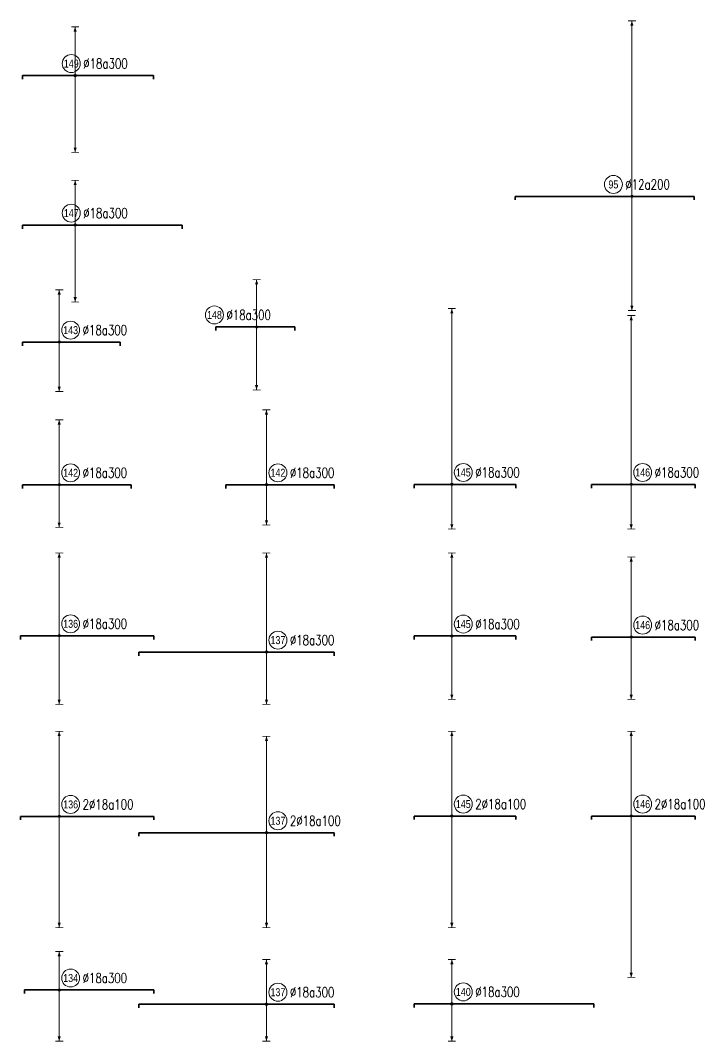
# Model space of a CAD drawing. Header units: millimetres. Extents: x -415354 to 592036, y -374841 to 139309.
# Drawn here: x 23450 to 57776, y -118320 to -67080 of the extents above; entities that cross this region are included whole.
import ezdxf
from ezdxf.enums import TextEntityAlignment as Align

# ---------------------------------------------------------------- set-up
doc = ezdxf.new("R2010")
doc.units = ezdxf.units.MM
doc.header["$MEASUREMENT"] = 0
for name, color, linetype, lineweight in [('NDC_S_DIM', 1, 'Continuous', 15), ('NDC_S_REBAR', 4, 'Continuous', 35), ('NDC_S_VN TEXT', 7, 'Continuous', 20)]:
    doc.layers.add(name, color=color, linetype=linetype, lineweight=lineweight)
doc.styles.add('ARIAL', font='arial.ttf', dxfattribs={"width": 0.8})
doc.styles.add('NDC_EN TXT', font='romans.shx', dxfattribs={"width": 0.8})

# ---------------------------------------------------------------- blocks, each defined once
blk = doc.blocks.new('*U77')
h = blk.add_hatch(color=6)
edge = h.paths.add_edge_path()
edge.add_arc((-5.03, 0), 0.3, 0, 360)
at = {"layer": 'NDC_S_DIM', "color": 8}
for q in [(-5.03, 13.11), (-5.03, -12.39)]:
    blk.add_line((-5.03, 0), q, dxfattribs=at)
for points in [[(-6.03, 13.11, 0.2, 0.2, 0), (-4.03, 13.11, 0, 0, 0)], [(-6.03, -12.39, 0.2, 0.2, 0), (-4.03, -12.39, 0, 0, 0)]]:
    blk.add_lwpolyline(points, format="xyseb", dxfattribs=at)
at = {"layer": 'NDC_S_DIM'}
blk.add_circle((-2.16, 3), 2.25, dxfattribs=at)
at = {"layer": 'NDC_S_DIM', "color": 6}
blk.add_circle((-5.03, 0), 0.3, dxfattribs=at)
at = {"layer": 'NDC_S_DIM', "color": 8}
for points in [[(-5.43, 11.91), (-5.03, 13.11), (-4.63, 11.91)], [(-5.43, -11.19), (-5.03, -12.39), (-4.63, -11.19)]]:
    blk.add_solid(points, dxfattribs=at)
at = {"layer": 'NDC_S_REBAR'}
for p, q in [((0, 0), (-14.26, 0)), ((-14.26, 0), (-14.26, -0.9)), ((0, 0), (10.24, 0)), ((10.24, 0), (10.24, -0.9)), ((-14.26, -0.9), (-14.26, -0.9)), ((10.24, -0.9), (10.24, -0.9))]:
    blk.add_line(p, q, dxfattribs=at)
at = {"layer": 'NDC_S_VN TEXT', "style": 'ARIAL', "width": 0.8}
blk.add_attdef('KHT', text='', height=2, dxfattribs=at).set_placement((-2.16, 3), align=Align.MIDDLE_CENTER)
at = {"layer": 'NDC_S_VN TEXT', "color": 3, "style": 'NDC_EN TXT', "width": 0.75}
blk.add_attdef('DKT', (0.84, 1.75), '', height=2.5, dxfattribs=at)
blk = doc.blocks.new('*U15')
h = blk.add_hatch(color=6)
edge = h.paths.add_edge_path()
edge.add_arc((-5.03, 0), 0.3, 0, 360)
at = {"layer": 'NDC_S_DIM', "color": 8}
for q in [(-5.03, 16.29), (-5.03, -10.69)]:
    blk.add_line((-5.03, 0), q, dxfattribs=at)
for points in [[(-6.03, 16.29, 0.2, 0.2, 0), (-4.03, 16.29, 0, 0, 0)], [(-6.03, -10.69, 0.2, 0.2, 0), (-4.03, -10.69, 0, 0, 0)]]:
    blk.add_lwpolyline(points, format="xyseb", dxfattribs=at)
at = {"layer": 'NDC_S_DIM'}
blk.add_circle((-2.16, 3), 2.25, dxfattribs=at)
at = {"layer": 'NDC_S_DIM', "color": 6}
blk.add_circle((-5.03, 0), 0.3, dxfattribs=at)
at = {"layer": 'NDC_S_DIM', "color": 8}
for points in [[(-5.43, 15.09), (-5.03, 16.29), (-4.63, 15.09)], [(-5.43, -9.49), (-5.03, -10.69), (-4.63, -9.49)]]:
    blk.add_solid(points, dxfattribs=at)
at = {"layer": 'NDC_S_REBAR'}
for p, q in [((0, 0), (-14.26, 0)), ((-14.26, 0), (-14.26, -0.9)), ((0, 0), (12.99, 0)), ((12.99, 0), (12.99, -0.9)), ((-14.26, -0.9), (-14.26, -0.9)), ((12.99, -0.9), (12.99, -0.9))]:
    blk.add_line(p, q, dxfattribs=at)
at = {"layer": 'NDC_S_VN TEXT', "style": 'ARIAL', "width": 0.8}
blk.add_attdef('KHT', text='', height=2, dxfattribs=at).set_placement((-2.16, 3), align=Align.MIDDLE_CENTER)
at = {"layer": 'NDC_S_VN TEXT', "color": 3, "style": 'NDC_EN TXT', "width": 0.75}
blk.add_attdef('DKT', (0.84, 1.75), '', height=2.5, dxfattribs=at)
blk = doc.blocks.new('*U16')
h = blk.add_hatch(color=6)
edge = h.paths.add_edge_path()
edge.add_arc((-5.03, 0), 0.3, 0, 360)
at = {"layer": 'NDC_S_DIM', "color": 8}
for q in [(-5.03, 18.79), (-5.03, -10.1)]:
    blk.add_line((-5.03, 0), q, dxfattribs=at)
for points in [[(-6.03, 18.79, 0.2, 0.2, 0), (-4.03, 18.79, 0, 0, 0)], [(-6.03, -10.1, 0.2, 0.2, 0), (-4.03, -10.1, 0, 0, 0)]]:
    blk.add_lwpolyline(points, format="xyseb", dxfattribs=at)
at = {"layer": 'NDC_S_DIM'}
blk.add_circle((-2.16, 3), 2.25, dxfattribs=at)
at = {"layer": 'NDC_S_DIM', "color": 6}
blk.add_circle((-5.03, 0), 0.3, dxfattribs=at)
at = {"layer": 'NDC_S_DIM', "color": 8}
for points in [[(-5.43, 17.59), (-5.03, 18.79), (-4.63, 17.59)], [(-5.43, -8.9), (-5.03, -10.1), (-4.63, -8.9)]]:
    blk.add_solid(points, dxfattribs=at)
at = {"layer": 'NDC_S_REBAR'}
for p, q in [((0, 0), (-15.26, 0)), ((-15.26, 0), (-15.26, -0.9)), ((0, 0), (11.99, 0)), ((11.99, 0), (11.99, -0.9)), ((-15.26, -0.9), (-15.26, -0.9)), ((11.99, -0.9), (11.99, -0.9))]:
    blk.add_line(p, q, dxfattribs=at)
at = {"layer": 'NDC_S_VN TEXT', "style": 'ARIAL', "width": 0.8}
blk.add_attdef('KHT', text='', height=2, dxfattribs=at).set_placement((-2.16, 3), align=Align.MIDDLE_CENTER)
at = {"layer": 'NDC_S_VN TEXT', "color": 3, "style": 'NDC_EN TXT', "width": 0.75}
blk.add_attdef('DKT', (0.84, 1.75), '', height=2.5, dxfattribs=at)
blk = doc.blocks.new('*U13')
h = blk.add_hatch(color=6)
edge = h.paths.add_edge_path()
edge.add_arc((-5.03, 0), 0.3, 0, 360)
at = {"layer": 'NDC_S_DIM', "color": 8}
for q in [(-5.03, 44.13), (-5.03, -11.19)]:
    blk.add_line((-5.03, 0), q, dxfattribs=at)
for points in [[(-6.03, 44.13, 0.2, 0.2, 0), (-4.03, 44.13, 0, 0, 0)], [(-6.03, -11.19, 0.2, 0.2, 0), (-4.03, -11.19, 0, 0, 0)]]:
    blk.add_lwpolyline(points, format="xyseb", dxfattribs=at)
at = {"layer": 'NDC_S_DIM'}
blk.add_circle((-2.16, 3), 2.25, dxfattribs=at)
at = {"layer": 'NDC_S_DIM', "color": 6}
blk.add_circle((-5.03, 0), 0.3, dxfattribs=at)
at = {"layer": 'NDC_S_DIM', "color": 8}
for points in [[(-5.43, 42.93), (-5.03, 44.13), (-4.63, 42.93)], [(-5.43, -9.99), (-5.03, -11.19), (-4.63, -9.99)]]:
    blk.add_solid(points, dxfattribs=at)
at = {"layer": 'NDC_S_REBAR'}
for p, q in [((0, 0), (-14.51, 0)), ((-14.51, 0), (-14.51, -0.9)), ((0, 0), (10.99, 0)), ((10.99, 0), (10.99, -0.9)), ((-14.51, -0.9), (-14.51, -0.9)), ((10.99, -0.9), (10.99, -0.9))]:
    blk.add_line(p, q, dxfattribs=at)
at = {"layer": 'NDC_S_VN TEXT', "style": 'ARIAL', "width": 0.8}
blk.add_attdef('KHT', text='', height=2, dxfattribs=at).set_placement((-2.16, 3), align=Align.MIDDLE_CENTER)
at = {"layer": 'NDC_S_VN TEXT', "color": 3, "style": 'NDC_EN TXT', "width": 0.75}
blk.add_attdef('DKT', (0.84, 1.75), '', height=2.5, dxfattribs=at)
blk = doc.blocks.new('*U14')
h = blk.add_hatch(color=6)
edge = h.paths.add_edge_path()
edge.add_arc((-5.03, 0), 0.3, 0, 360)
at = {"layer": 'NDC_S_DIM', "color": 8}
for q in [(-5.03, 42.39), (-5.03, -11.19)]:
    blk.add_line((-5.03, 0), q, dxfattribs=at)
for points in [[(-6.03, 42.39, 0.2, 0.2, 0), (-4.03, 42.39, 0, 0, 0)], [(-6.03, -11.19, 0.2, 0.2, 0), (-4.03, -11.19, 0, 0, 0)]]:
    blk.add_lwpolyline(points, format="xyseb", dxfattribs=at)
at = {"layer": 'NDC_S_DIM'}
blk.add_circle((-2.16, 3), 2.25, dxfattribs=at)
at = {"layer": 'NDC_S_DIM', "color": 6}
blk.add_circle((-5.03, 0), 0.3, dxfattribs=at)
at = {"layer": 'NDC_S_DIM', "color": 8}
for points in [[(-5.43, 41.19), (-5.03, 42.39), (-4.63, 41.19)], [(-5.43, -9.99), (-5.03, -11.19), (-4.63, -9.99)]]:
    blk.add_solid(points, dxfattribs=at)
at = {"layer": 'NDC_S_REBAR'}
for p, q in [((0, 0), (-15.01, 0)), ((-15.01, 0), (-15.01, -0.9)), ((0, 0), (10.99, 0)), ((10.99, 0), (10.99, -0.9)), ((-15.01, -0.9), (-15.01, -0.9)), ((10.99, -0.9), (10.99, -0.9))]:
    blk.add_line(p, q, dxfattribs=at)
at = {"layer": 'NDC_S_VN TEXT', "style": 'ARIAL', "width": 0.8}
blk.add_attdef('KHT', text='', height=2, dxfattribs=at).set_placement((-2.16, 3), align=Align.MIDDLE_CENTER)
at = {"layer": 'NDC_S_VN TEXT', "color": 3, "style": 'NDC_EN TXT', "width": 0.75}
blk.add_attdef('DKT', (0.84, 1.75), '', height=2.5, dxfattribs=at)
blk = doc.blocks.new('*U39')
h = blk.add_hatch(color=6)
edge = h.paths.add_edge_path()
edge.add_arc((-5.03, 0), 0.3, 0, 360)
at = {"layer": 'NDC_S_DIM', "color": 8}
for q in [(-5.03, 21.35), (-5.03, -27.9)]:
    blk.add_line((-5.03, 0), q, dxfattribs=at)
for points in [[(-6.03, 21.35, 0.2, 0.2, 0), (-4.03, 21.35, 0, 0, 0)], [(-6.03, -27.9, 0.2, 0.2, 0), (-4.03, -27.9, 0, 0, 0)]]:
    blk.add_lwpolyline(points, format="xyseb", dxfattribs=at)
at = {"layer": 'NDC_S_DIM'}
blk.add_circle((-2.16, 3), 2.25, dxfattribs=at)
at = {"layer": 'NDC_S_DIM', "color": 6}
blk.add_circle((-5.03, 0), 0.3, dxfattribs=at)
at = {"layer": 'NDC_S_DIM', "color": 8}
for points in [[(-5.43, 20.15), (-5.03, 21.35), (-4.63, 20.15)], [(-5.43, -26.7), (-5.03, -27.9), (-4.63, -26.7)]]:
    blk.add_solid(points, dxfattribs=at)
at = {"layer": 'NDC_S_REBAR'}
for p, q in [((0, 0), (-14.76, 0)), ((-14.76, 0), (-14.76, -0.9)), ((0, 0), (18.68, 0)), ((18.68, 0), (18.68, -0.9)), ((-14.76, -0.9), (-14.76, -0.9)), ((18.68, -0.9), (18.68, -0.9))]:
    blk.add_line(p, q, dxfattribs=at)
at = {"layer": 'NDC_S_VN TEXT', "style": 'ARIAL', "width": 0.8}
blk.add_attdef('KHT', text='', height=2, dxfattribs=at).set_placement((-2.16, 3), align=Align.MIDDLE_CENTER)
at = {"layer": 'NDC_S_VN TEXT', "color": 3, "style": 'NDC_EN TXT', "width": 0.75}
blk.add_attdef('DKT', (0.84, 1.75), '', height=2.5, dxfattribs=at)
blk = doc.blocks.new('*U42')
h = blk.add_hatch(color=6)
edge = h.paths.add_edge_path()
edge.add_arc((-5.03, 0), 0.3, 0, 360)
at = {"layer": 'NDC_S_DIM', "color": 8}
for q in [(-5.03, 24.2), (-5.03, -23.8)]:
    blk.add_line((-5.03, 0), q, dxfattribs=at)
for points in [[(-6.03, 24.2, 0.2, 0.2, 0), (-4.03, 24.2, 0, 0, 0)], [(-6.03, -23.8, 0.2, 0.2, 0), (-4.03, -23.8, 0, 0, 0)]]:
    blk.add_lwpolyline(points, format="xyseb", dxfattribs=at)
at = {"layer": 'NDC_S_DIM'}
blk.add_circle((-2.16, 3), 2.25, dxfattribs=at)
at = {"layer": 'NDC_S_DIM', "color": 6}
blk.add_circle((-5.03, 0), 0.3, dxfattribs=at)
at = {"layer": 'NDC_S_DIM', "color": 8}
for points in [[(-5.43, 23), (-5.03, 24.2), (-4.63, 23)], [(-5.43, -22.6), (-5.03, -23.8), (-4.63, -22.6)]]:
    blk.add_solid(points, dxfattribs=at)
at = {"layer": 'NDC_S_REBAR'}
for p, q in [((0, 0), (-37.02, 0)), ((-37.02, 0), (-37.02, -0.9)), ((0, 0), (11.99, 0)), ((11.99, 0), (11.99, -0.9)), ((-37.02, -0.9), (-37.02, -0.9)), ((11.99, -0.9), (11.99, -0.9))]:
    blk.add_line(p, q, dxfattribs=at)
at = {"layer": 'NDC_S_VN TEXT', "style": 'ARIAL', "width": 0.8}
blk.add_attdef('KHT', text='', height=2, dxfattribs=at).set_placement((-2.16, 3), align=Align.MIDDLE_CENTER)
at = {"layer": 'NDC_S_VN TEXT', "color": 3, "style": 'NDC_EN TXT', "width": 0.75}
blk.add_attdef('DKT', (0.84, 1.75), '', height=2.5, dxfattribs=at)
blk = doc.blocks.new('*U550')
h = blk.add_hatch(color=6)
edge = h.paths.add_edge_path()
edge.add_arc((-5.03, 0), 0.3, 0, 360)
at = {"layer": 'NDC_S_DIM', "color": 8}
for q in [(-5.03, 21.27), (-5.03, -27.98)]:
    blk.add_line((-5.03, 0), q, dxfattribs=at)
for points in [[(-6.03, 21.27, 0.2, 0.2, 0), (-4.03, 21.27, 0, 0, 0)], [(-6.03, -27.98, 0.2, 0.2, 0), (-4.03, -27.98, 0, 0, 0)]]:
    blk.add_lwpolyline(points, format="xyseb", dxfattribs=at)
at = {"layer": 'NDC_S_DIM'}
blk.add_circle((-2.16, 3), 2.25, dxfattribs=at)
at = {"layer": 'NDC_S_DIM', "color": 6}
blk.add_circle((-5.03, 0), 0.3, dxfattribs=at)
at = {"layer": 'NDC_S_DIM', "color": 8}
for points in [[(-5.43, 20.07), (-5.03, 21.27), (-4.63, 20.07)], [(-5.43, -26.78), (-5.03, -27.98), (-4.63, -26.78)]]:
    blk.add_solid(points, dxfattribs=at)
at = {"layer": 'NDC_S_REBAR'}
for p, q in [((0, 0), (-14.51, 0)), ((-14.51, 0), (-14.51, -0.9)), ((0, 0), (10.99, 0)), ((10.99, 0), (10.99, -0.9)), ((-14.51, -0.9), (-14.51, -0.9)), ((10.99, -0.9), (10.99, -0.9))]:
    blk.add_line(p, q, dxfattribs=at)
at = {"layer": 'NDC_S_VN TEXT', "style": 'ARIAL', "width": 0.8}
blk.add_attdef('KHT', text='', height=2, dxfattribs=at).set_placement((-2.16, 3), align=Align.MIDDLE_CENTER)
at = {"layer": 'NDC_S_VN TEXT', "color": 3, "style": 'NDC_EN TXT', "width": 0.75}
blk.add_attdef('DKT', (0.84, 1.75), '', height=2.5, dxfattribs=at)
blk = doc.blocks.new('*U34')
h = blk.add_hatch(color=6)
edge = h.paths.add_edge_path()
edge.add_arc((-5.03, 0), 0.3, 0, 360)
at = {"layer": 'NDC_S_DIM', "color": 8}
for q in [(-5.03, 21.27), (-5.03, -40.48)]:
    blk.add_line((-5.03, 0), q, dxfattribs=at)
for points in [[(-6.03, 21.27, 0.2, 0.2, 0), (-4.03, 21.27, 0, 0, 0)], [(-6.03, -40.48, 0.2, 0.2, 0), (-4.03, -40.48, 0, 0, 0)]]:
    blk.add_lwpolyline(points, format="xyseb", dxfattribs=at)
at = {"layer": 'NDC_S_DIM'}
blk.add_circle((-2.16, 3), 2.25, dxfattribs=at)
at = {"layer": 'NDC_S_DIM', "color": 6}
blk.add_circle((-5.03, 0), 0.3, dxfattribs=at)
at = {"layer": 'NDC_S_DIM', "color": 8}
for points in [[(-5.43, 20.07), (-5.03, 21.27), (-4.63, 20.07)], [(-5.43, -39.28), (-5.03, -40.48), (-4.63, -39.28)]]:
    blk.add_solid(points, dxfattribs=at)
at = {"layer": 'NDC_S_REBAR'}
for p, q in [((0, 0), (-15.01, 0)), ((-15.01, 0), (-15.01, -0.9)), ((0, 0), (10.99, 0)), ((10.99, 0), (10.99, -0.9)), ((-15.01, -0.9), (-15.01, -0.9)), ((10.99, -0.9), (10.99, -0.9))]:
    blk.add_line(p, q, dxfattribs=at)
at = {"layer": 'NDC_S_VN TEXT', "style": 'ARIAL', "width": 0.8}
blk.add_attdef('KHT', text='', height=2, dxfattribs=at).set_placement((-2.16, 3), align=Align.MIDDLE_CENTER)
at = {"layer": 'NDC_S_VN TEXT', "color": 3, "style": 'NDC_EN TXT', "width": 0.75}
blk.add_attdef('DKT', (0.84, 1.75), '', height=2.5, dxfattribs=at)
blk = doc.blocks.new('*U24')
h = blk.add_hatch(color=6)
edge = h.paths.add_edge_path()
edge.add_arc((-5.03, 0), 0.3, 0, 360)
at = {"layer": 'NDC_S_DIM', "color": 8}
for q in [(-5.03, 9.65), (-5.03, -12.85)]:
    blk.add_line((-5.03, 0), q, dxfattribs=at)
for points in [[(-6.03, 9.65, 0.2, 0.2, 0), (-4.03, 9.65, 0, 0, 0)], [(-6.03, -12.85, 0.2, 0.2, 0), (-4.03, -12.85, 0, 0, 0)]]:
    blk.add_lwpolyline(points, format="xyseb", dxfattribs=at)
at = {"layer": 'NDC_S_DIM'}
blk.add_circle((-2.16, 3), 2.25, dxfattribs=at)
at = {"layer": 'NDC_S_DIM', "color": 6}
blk.add_circle((-5.03, 0), 0.3, dxfattribs=at)
at = {"layer": 'NDC_S_DIM', "color": 8}
for points in [[(-5.43, 8.45), (-5.03, 9.65), (-4.63, 8.45)], [(-5.43, -11.65), (-5.03, -12.85), (-4.63, -11.65)]]:
    blk.add_solid(points, dxfattribs=at)
at = {"layer": 'NDC_S_REBAR'}
for p, q in [((0, 0), (-13.76, 0)), ((-13.76, 0), (-13.76, -0.9)), ((0, 0), (18.68, 0)), ((18.68, 0), (18.68, -0.9)), ((-13.76, -0.9), (-13.76, -0.9)), ((18.68, -0.9), (18.68, -0.9))]:
    blk.add_line(p, q, dxfattribs=at)
at = {"layer": 'NDC_S_VN TEXT', "style": 'ARIAL', "width": 0.8}
blk.add_attdef('KHT', text='', height=2, dxfattribs=at).set_placement((-2.16, 3), align=Align.MIDDLE_CENTER)
at = {"layer": 'NDC_S_VN TEXT', "color": 3, "style": 'NDC_EN TXT', "width": 0.75}
blk.add_attdef('DKT', (0.84, 1.75), '', height=2.5, dxfattribs=at)
blk = doc.blocks.new('*U25')
h = blk.add_hatch(color=6)
edge = h.paths.add_edge_path()
edge.add_arc((-5.03, 0), 0.3, 0, 360)
at = {"layer": 'NDC_S_DIM', "color": 8}
for q in [(-5.03, 11.22), (-5.03, -9.28)]:
    blk.add_line((-5.03, 0), q, dxfattribs=at)
for points in [[(-6.03, 11.22, 0.2, 0.2, 0), (-4.03, 11.22, 0, 0, 0)], [(-6.03, -9.28, 0.2, 0.2, 0), (-4.03, -9.28, 0, 0, 0)]]:
    blk.add_lwpolyline(points, format="xyseb", dxfattribs=at)
at = {"layer": 'NDC_S_DIM'}
blk.add_circle((-2.16, 3), 2.25, dxfattribs=at)
at = {"layer": 'NDC_S_DIM', "color": 6}
blk.add_circle((-5.03, 0), 0.3, dxfattribs=at)
at = {"layer": 'NDC_S_DIM', "color": 8}
for points in [[(-5.43, 10.02), (-5.03, 11.22), (-4.63, 10.02)], [(-5.43, -8.08), (-5.03, -9.28), (-4.63, -8.08)]]:
    blk.add_solid(points, dxfattribs=at)
at = {"layer": 'NDC_S_REBAR'}
for p, q in [((0, 0), (-37.02, 0)), ((-37.02, 0), (-37.02, -0.9)), ((0, 0), (11.99, 0)), ((11.99, 0), (11.99, -0.9)), ((-37.02, -0.9), (-37.02, -0.9)), ((11.99, -0.9), (11.99, -0.9))]:
    blk.add_line(p, q, dxfattribs=at)
at = {"layer": 'NDC_S_VN TEXT', "style": 'ARIAL', "width": 0.8}
blk.add_attdef('KHT', text='', height=2, dxfattribs=at).set_placement((-2.16, 3), align=Align.MIDDLE_CENTER)
at = {"layer": 'NDC_S_VN TEXT', "color": 3, "style": 'NDC_EN TXT', "width": 0.75}
blk.add_attdef('DKT', (0.84, 1.75), '', height=2.5, dxfattribs=at)
blk = doc.blocks.new('*U23')
h = blk.add_hatch(color=6)
edge = h.paths.add_edge_path()
edge.add_arc((-5.03, 0), 0.3, 0, 360)
at = {"layer": 'NDC_S_DIM', "color": 8}
for q in [(-5.03, 11.13), (-5.03, -9.37)]:
    blk.add_line((-5.03, 0), q, dxfattribs=at)
for points in [[(-6.03, 11.13, 0.2, 0.2, 0), (-4.03, 11.13, 0, 0, 0)], [(-6.03, -9.37, 0.2, 0.2, 0), (-4.03, -9.37, 0, 0, 0)]]:
    blk.add_lwpolyline(points, format="xyseb", dxfattribs=at)
at = {"layer": 'NDC_S_DIM'}
blk.add_circle((-2.16, 3), 2.25, dxfattribs=at)
at = {"layer": 'NDC_S_DIM', "color": 6}
blk.add_circle((-5.03, 0), 0.3, dxfattribs=at)
at = {"layer": 'NDC_S_DIM', "color": 8}
for points in [[(-5.43, 9.93), (-5.03, 11.13), (-4.63, 9.93)], [(-5.43, -8.17), (-5.03, -9.37), (-4.63, -8.17)]]:
    blk.add_solid(points, dxfattribs=at)
at = {"layer": 'NDC_S_REBAR'}
for p, q in [((0, 0), (-14.51, 0)), ((-14.51, 0), (-14.51, -0.9)), ((0, 0), (30.59, 0)), ((30.59, 0), (30.59, -0.9)), ((-14.51, -0.9), (-14.51, -0.9)), ((30.59, -0.9), (30.59, -0.9))]:
    blk.add_line(p, q, dxfattribs=at)
at = {"layer": 'NDC_S_VN TEXT', "style": 'ARIAL', "width": 0.8}
blk.add_attdef('KHT', text='', height=2, dxfattribs=at).set_placement((-2.16, 3), align=Align.MIDDLE_CENTER)
at = {"layer": 'NDC_S_VN TEXT', "color": 3, "style": 'NDC_EN TXT', "width": 0.75}
blk.add_attdef('DKT', (0.84, 1.75), '', height=2.5, dxfattribs=at)
blk = doc.blocks.new('*U161')
h = blk.add_hatch(color=6)
edge = h.paths.add_edge_path()
edge.add_arc((-1.37, 0), 0.3, 0, 360)
at = {"layer": 'NDC_S_DIM', "color": 8}
for q in [(-1.37, 44.05), (-1.37, -28.62)]:
    blk.add_line((-1.37, 0), q, dxfattribs=at)
for points in [[(-2.37, 44.05, 0.2, 0.2, 0), (-0.37, 44.05, 0, 0, 0)], [(-2.37, -28.62, 0.2, 0.2, 0), (-0.37, -28.62, 0, 0, 0)]]:
    blk.add_lwpolyline(points, format="xyseb", dxfattribs=at)
at = {"layer": 'NDC_S_DIM'}
blk.add_circle((-6.01, 3), 2.25, dxfattribs=at)
at = {"layer": 'NDC_S_DIM', "color": 6}
blk.add_circle((-1.37, 0), 0.3, dxfattribs=at)
at = {"layer": 'NDC_S_DIM', "color": 8}
for points in [[(-1.77, 42.85), (-1.37, 44.05), (-0.97, 42.85)], [(-1.77, -27.42), (-1.37, -28.62), (-0.97, -27.42)]]:
    blk.add_solid(points, dxfattribs=at)
at = {"layer": 'NDC_S_REBAR'}
for p, q in [((0, 0), (-30.65, 0)), ((-30.65, 0), (-30.65, -0.9)), ((0, 0), (14.24, 0)), ((14.24, 0), (14.24, -0.9)), ((-30.65, -0.9), (-30.65, -0.9)), ((14.24, -0.9), (14.24, -0.9))]:
    blk.add_line(p, q, dxfattribs=at)
at = {"layer": 'NDC_S_VN TEXT', "style": 'ARIAL', "width": 0.8}
blk.add_attdef('KHT', text='', height=2, dxfattribs=at).set_placement((-6.01, 3), align=Align.MIDDLE_CENTER)
at = {"layer": 'NDC_S_VN TEXT', "color": 3, "style": 'NDC_EN TXT', "width": 0.75}
blk.add_attdef('DKT', (-3.01, 1.75), '', height=2.5, dxfattribs=at)
blk = doc.blocks.new('*U543')
h = blk.add_hatch(color=6)
edge = h.paths.add_edge_path()
edge.add_arc((-5.03, 0), 0.3, 0, 360)
at = {"layer": 'NDC_S_DIM', "color": 8}
for q in [(-5.03, 12.22), (-5.03, -19.28)]:
    blk.add_line((-5.03, 0), q, dxfattribs=at)
for points in [[(-6.03, 12.22, 0.2, 0.2, 0), (-4.03, 12.22, 0, 0, 0)], [(-6.03, -19.28, 0.2, 0.2, 0), (-4.03, -19.28, 0, 0, 0)]]:
    blk.add_lwpolyline(points, format="xyseb", dxfattribs=at)
at = {"layer": 'NDC_S_DIM'}
blk.add_circle((-6.01, 3), 2.25, dxfattribs=at)
at = {"layer": 'NDC_S_DIM', "color": 6}
blk.add_circle((-5.03, 0), 0.3, dxfattribs=at)
at = {"layer": 'NDC_S_DIM', "color": 8}
for points in [[(-5.43, 11.02), (-5.03, 12.22), (-4.63, 11.02)], [(-5.43, -18.08), (-5.03, -19.28), (-4.63, -18.08)]]:
    blk.add_solid(points, dxfattribs=at)
at = {"layer": 'NDC_S_REBAR'}
for p, q in [((0, 0), (-18.26, 0)), ((-18.26, 0), (-18.26, -0.9)), ((0, 0), (14.59, 0)), ((14.59, 0), (14.59, -0.9)), ((-18.26, -0.9), (-18.26, -0.9)), ((14.59, -0.9), (14.59, -0.9))]:
    blk.add_line(p, q, dxfattribs=at)
at = {"layer": 'NDC_S_VN TEXT', "style": 'ARIAL', "width": 0.8}
blk.add_attdef('KHT', text='', height=2, dxfattribs=at).set_placement((-6.01, 3), align=Align.MIDDLE_CENTER)
at = {"layer": 'NDC_S_VN TEXT', "color": 3, "style": 'NDC_EN TXT', "width": 0.75}
blk.add_attdef('DKT', (-3.01, 1.75), '', height=2.5, dxfattribs=at)
blk = doc.blocks.new('*U545')
h = blk.add_hatch(color=6)
edge = h.paths.add_edge_path()
edge.add_arc((-5.03, 0), 0.3, 0, 360)
at = {"layer": 'NDC_S_DIM', "color": 8}
for q in [(-5.03, 11.25), (-5.03, -19.28)]:
    blk.add_line((-5.03, 0), q, dxfattribs=at)
for points in [[(-6.03, 11.25, 0.2, 0.2, 0), (-4.03, 11.25, 0, 0, 0)], [(-6.03, -19.28, 0.2, 0.2, 0), (-4.03, -19.28, 0, 0, 0)]]:
    blk.add_lwpolyline(points, format="xyseb", dxfattribs=at)
at = {"layer": 'NDC_S_DIM'}
blk.add_circle((-6.01, 3), 2.25, dxfattribs=at)
at = {"layer": 'NDC_S_DIM', "color": 6}
blk.add_circle((-5.03, 0), 0.3, dxfattribs=at)
at = {"layer": 'NDC_S_DIM', "color": 8}
for points in [[(-5.43, 10.05), (-5.03, 11.25), (-4.63, 10.05)], [(-5.43, -18.08), (-5.03, -19.28), (-4.63, -18.08)]]:
    blk.add_solid(points, dxfattribs=at)
at = {"layer": 'NDC_S_REBAR'}
for p, q in [((0, 0), (-18.26, 0)), ((-18.26, 0), (-18.26, -0.9)), ((0, 0), (21.84, 0)), ((21.84, 0), (21.84, -0.9)), ((-18.26, -0.9), (-18.26, -0.9)), ((21.84, -0.9), (21.84, -0.9))]:
    blk.add_line(p, q, dxfattribs=at)
at = {"layer": 'NDC_S_VN TEXT', "style": 'ARIAL', "width": 0.8}
blk.add_attdef('KHT', text='', height=2, dxfattribs=at).set_placement((-6.01, 3), align=Align.MIDDLE_CENTER)
at = {"layer": 'NDC_S_VN TEXT', "color": 3, "style": 'NDC_EN TXT', "width": 0.75}
blk.add_attdef('DKT', (-3.01, 1.75), '', height=2.5, dxfattribs=at)
blk = doc.blocks.new('*U547')
h = blk.add_hatch(color=6)
edge = h.paths.add_edge_path()
edge.add_arc((-5.03, 0), 0.3, 0, 360)
at = {"layer": 'NDC_S_DIM', "color": 8}
for q in [(-5.03, 20.79), (-5.03, -17.21)]:
    blk.add_line((-5.03, 0), q, dxfattribs=at)
for points in [[(-6.03, 20.79, 0.2, 0.2, 0), (-4.03, 20.79, 0, 0, 0)], [(-6.03, -17.21, 0.2, 0.2, 0), (-4.03, -17.21, 0, 0, 0)]]:
    blk.add_lwpolyline(points, format="xyseb", dxfattribs=at)
at = {"layer": 'NDC_S_DIM'}
blk.add_circle((-2.16, 3), 2.25, dxfattribs=at)
at = {"layer": 'NDC_S_DIM', "color": 6}
blk.add_circle((-5.03, 0), 0.3, dxfattribs=at)
at = {"layer": 'NDC_S_DIM', "color": 8}
for points in [[(-5.43, 19.59), (-5.03, 20.79), (-4.63, 19.59)], [(-5.43, -16.01), (-5.03, -17.21), (-4.63, -16.01)]]:
    blk.add_solid(points, dxfattribs=at)
at = {"layer": 'NDC_S_REBAR'}
for p, q in [((0, 0), (-14.76, 0)), ((-14.76, 0), (-14.76, -0.9)), ((0, 0), (18.68, 0)), ((18.68, 0), (18.68, -0.9)), ((-14.76, -0.9), (-14.76, -0.9)), ((18.68, -0.9), (18.68, -0.9))]:
    blk.add_line(p, q, dxfattribs=at)
at = {"layer": 'NDC_S_VN TEXT', "style": 'ARIAL', "width": 0.8}
blk.add_attdef('KHT', text='', height=2, dxfattribs=at).set_placement((-2.16, 3), align=Align.MIDDLE_CENTER)
at = {"layer": 'NDC_S_VN TEXT', "color": 3, "style": 'NDC_EN TXT', "width": 0.75}
blk.add_attdef('DKT', (0.84, 1.75), '', height=2.5, dxfattribs=at)
blk = doc.blocks.new('*U548')
h = blk.add_hatch(color=6)
edge = h.paths.add_edge_path()
edge.add_arc((-5.03, 0), 0.3, 0, 360)
at = {"layer": 'NDC_S_DIM', "color": 8}
for q in [(-5.03, 24.88), (-5.03, -13.12)]:
    blk.add_line((-5.03, 0), q, dxfattribs=at)
for points in [[(-6.03, 24.88, 0.2, 0.2, 0), (-4.03, 24.88, 0, 0, 0)], [(-6.03, -13.12, 0.2, 0.2, 0), (-4.03, -13.12, 0, 0, 0)]]:
    blk.add_lwpolyline(points, format="xyseb", dxfattribs=at)
at = {"layer": 'NDC_S_DIM'}
blk.add_circle((-2.16, 3), 2.25, dxfattribs=at)
at = {"layer": 'NDC_S_DIM', "color": 6}
blk.add_circle((-5.03, 0), 0.3, dxfattribs=at)
at = {"layer": 'NDC_S_DIM', "color": 8}
for points in [[(-5.43, 23.68), (-5.03, 24.88), (-4.63, 23.68)], [(-5.43, -11.92), (-5.03, -13.12), (-4.63, -11.92)]]:
    blk.add_solid(points, dxfattribs=at)
at = {"layer": 'NDC_S_REBAR'}
for p, q in [((0, 0), (-37.02, 0)), ((-37.02, 0), (-37.02, -0.9)), ((0, 0), (11.99, 0)), ((11.99, 0), (11.99, -0.9)), ((-37.02, -0.9), (-37.02, -0.9)), ((11.99, -0.9), (11.99, -0.9))]:
    blk.add_line(p, q, dxfattribs=at)
at = {"layer": 'NDC_S_VN TEXT', "style": 'ARIAL', "width": 0.8}
blk.add_attdef('KHT', text='', height=2, dxfattribs=at).set_placement((-2.16, 3), align=Align.MIDDLE_CENTER)
at = {"layer": 'NDC_S_VN TEXT', "color": 3, "style": 'NDC_EN TXT', "width": 0.75}
blk.add_attdef('DKT', (0.84, 1.75), '', height=2.5, dxfattribs=at)
blk = doc.blocks.new('*U549')
h = blk.add_hatch(color=6)
edge = h.paths.add_edge_path()
edge.add_arc((-5.03, 0), 0.3, 0, 360)
at = {"layer": 'NDC_S_DIM', "color": 8}
for q in [(-5.03, 11.84), (-5.03, -15.82)]:
    blk.add_line((-5.03, 0), q, dxfattribs=at)
for points in [[(-6.03, 11.84, 0.2, 0.2, 0), (-4.03, 11.84, 0, 0, 0)], [(-6.03, -15.82, 0.2, 0.2, 0), (-4.03, -15.82, 0, 0, 0)]]:
    blk.add_lwpolyline(points, format="xyseb", dxfattribs=at)
at = {"layer": 'NDC_S_DIM'}
blk.add_circle((-15.6, 3), 2.25, dxfattribs=at)
at = {"layer": 'NDC_S_DIM', "color": 6}
blk.add_circle((-5.03, 0), 0.3, dxfattribs=at)
at = {"layer": 'NDC_S_DIM', "color": 8}
for points in [[(-5.43, 10.64), (-5.03, 11.84), (-4.63, 10.64)], [(-5.43, -14.62), (-5.03, -15.82), (-4.63, -14.62)]]:
    blk.add_solid(points, dxfattribs=at)
at = {"layer": 'NDC_S_REBAR'}
for p, q in [((0, 0), (-15.26, 0)), ((-15.26, 0), (-15.26, -0.9)), ((0, 0), (4.58, 0)), ((4.58, 0), (4.58, -0.9)), ((-15.26, -0.9), (-15.26, -0.9)), ((4.58, -0.9), (4.58, -0.9))]:
    blk.add_line(p, q, dxfattribs=at)
at = {"layer": 'NDC_S_VN TEXT', "style": 'ARIAL', "width": 0.8}
blk.add_attdef('KHT', text='', height=2, dxfattribs=at).set_placement((-15.6, 3), align=Align.MIDDLE_CENTER)
at = {"layer": 'NDC_S_VN TEXT', "color": 3, "style": 'NDC_EN TXT', "width": 0.75}
blk.add_attdef('DKT', (-12.6, 1.75), '', height=2.5, dxfattribs=at)
blk = doc.blocks.new('*U43')
h = blk.add_hatch(color=6)
edge = h.paths.add_edge_path()
edge.add_arc((-5.03, 0), 0.3, 0, 360)
at = {"layer": 'NDC_S_DIM', "color": 8}
for q in [(-5.03, 20.84), (-5.03, -15.91)]:
    blk.add_line((-5.03, 0), q, dxfattribs=at)
for points in [[(-6.03, 20.84, 0.2, 0.2, 0), (-4.03, 20.84, 0, 0, 0)], [(-6.03, -15.91, 0.2, 0.2, 0), (-4.03, -15.91, 0, 0, 0)]]:
    blk.add_lwpolyline(points, format="xyseb", dxfattribs=at)
at = {"layer": 'NDC_S_DIM'}
blk.add_circle((-2.16, 3), 2.25, dxfattribs=at)
at = {"layer": 'NDC_S_DIM', "color": 6}
blk.add_circle((-5.03, 0), 0.3, dxfattribs=at)
at = {"layer": 'NDC_S_DIM', "color": 8}
for points in [[(-5.43, 19.64), (-5.03, 20.84), (-4.63, 19.64)], [(-5.43, -14.71), (-5.03, -15.91), (-4.63, -14.71)]]:
    blk.add_solid(points, dxfattribs=at)
at = {"layer": 'NDC_S_REBAR'}
for p, q in [((0, 0), (-14.51, 0)), ((-14.51, 0), (-14.51, -0.9)), ((0, 0), (10.99, 0)), ((10.99, 0), (10.99, -0.9)), ((-14.51, -0.9), (-14.51, -0.9)), ((10.99, -0.9), (10.99, -0.9))]:
    blk.add_line(p, q, dxfattribs=at)
at = {"layer": 'NDC_S_VN TEXT', "style": 'ARIAL', "width": 0.8}
blk.add_attdef('KHT', text='', height=2, dxfattribs=at).set_placement((-2.16, 3), align=Align.MIDDLE_CENTER)
at = {"layer": 'NDC_S_VN TEXT', "color": 3, "style": 'NDC_EN TXT', "width": 0.75}
blk.add_attdef('DKT', (0.84, 1.75), '', height=2.5, dxfattribs=at)
blk = doc.blocks.new('*U551')
h = blk.add_hatch(color=6)
edge = h.paths.add_edge_path()
edge.add_arc((-5.03, 0), 0.3, 0, 360)
at = {"layer": 'NDC_S_DIM', "color": 8}
for q in [(-5.03, 20.11), (-5.03, -15.64)]:
    blk.add_line((-5.03, 0), q, dxfattribs=at)
for points in [[(-6.03, 20.11, 0.2, 0.2, 0), (-4.03, 20.11, 0, 0, 0)], [(-6.03, -15.64, 0.2, 0.2, 0), (-4.03, -15.64, 0, 0, 0)]]:
    blk.add_lwpolyline(points, format="xyseb", dxfattribs=at)
at = {"layer": 'NDC_S_DIM'}
blk.add_circle((-2.16, 3), 2.25, dxfattribs=at)
at = {"layer": 'NDC_S_DIM', "color": 6}
blk.add_circle((-5.03, 0), 0.3, dxfattribs=at)
at = {"layer": 'NDC_S_DIM', "color": 8}
for points in [[(-5.43, 18.91), (-5.03, 20.11), (-4.63, 18.91)], [(-5.43, -14.44), (-5.03, -15.64), (-4.63, -14.44)]]:
    blk.add_solid(points, dxfattribs=at)
at = {"layer": 'NDC_S_REBAR'}
for p, q in [((0, 0), (-15.01, 0)), ((-15.01, 0), (-15.01, -0.9)), ((0, 0), (10.99, 0)), ((10.99, 0), (10.99, -0.9)), ((-15.01, -0.9), (-15.01, -0.9)), ((10.99, -0.9), (10.99, -0.9))]:
    blk.add_line(p, q, dxfattribs=at)
at = {"layer": 'NDC_S_VN TEXT', "style": 'ARIAL', "width": 0.8}
blk.add_attdef('KHT', text='', height=2, dxfattribs=at).set_placement((-2.16, 3), align=Align.MIDDLE_CENTER)
at = {"layer": 'NDC_S_VN TEXT', "color": 3, "style": 'NDC_EN TXT', "width": 0.75}
blk.add_attdef('DKT', (0.84, 1.75), '', height=2.5, dxfattribs=at)

msp = doc.modelspace()

# ---------------------------------------------------------------- block references
at = {"xscale": 200, "yscale": 200, "zscale": 200}
for name, p, values in [('*U161', (54402.5, -75910.3), {'KHT': '95', 'DKT': '%%C12a200'}), ('*U543', (27201.9, -69844.7), {'KHT': '149', 'DKT': '%%C18a300'}), ('*U545', (27201.9, -77350), {'KHT': '147', 'DKT': '%%C18a300'}), ('*U549', (36304, -82458), {'KHT': '148', 'DKT': '%%C18a300'}), ('*U77', (26401.3, -83221.9), {'KHT': '143', 'DKT': '%%C18a300'}), ('*U13', (46101.3, -90362.7), {'KHT': '145', 'DKT': '%%C18a300'}), ('*U14', (55101.3, -90362.7), {'KHT': '146', 'DKT': '%%C18a300'}), ('*U15', (26401.3, -90379.5), {'KHT': '142', 'DKT': '%%C18a300'}), ('*U16', (36801.3, -90379.5), {'KHT': '142', 'DKT': '%%C18a300'}), ('*U547', (26401.3, -97957), {'KHT': '136', 'DKT': '%%C18a300'}), ('*U548', (36801.3, -98776.3), {'KHT': '137', 'DKT': '%%C18a300'}), ('*U43', (46101.3, -97968.7), {'KHT': '145', 'DKT': '%%C18a300'}), ('*U551', (55101.3, -98021.7), {'KHT': '146', 'DKT': '%%C18a300'}), ('*U39', (26401.3, -107020.2), {'KHT': '136', 'DKT': '2%%C18a100'}), ('*U42', (36801.3, -107839.4), {'KHT': '137', 'DKT': '2%%C18a100'}), ('*U550', (46101.3, -107003.4), {'KHT': '145', 'DKT': '2%%C18a100'}), ('*U34', (55101.3, -107003.4), {'KHT': '146', 'DKT': '2%%C18a100'}), ('*U24', (26401.3, -115730.6), {'KHT': '134', 'DKT': '%%C18a300'}), ('*U25', (36801.3, -116443.5), {'KHT': '137', 'DKT': '%%C18a300'}), ('*U23', (46101.3, -116426.7), {'KHT': '140', 'DKT': '%%C18a300'})]:
    msp.add_blockref(name, p, dxfattribs=at).add_auto_attribs(values)

doc.saveas('drawing.dxf')
